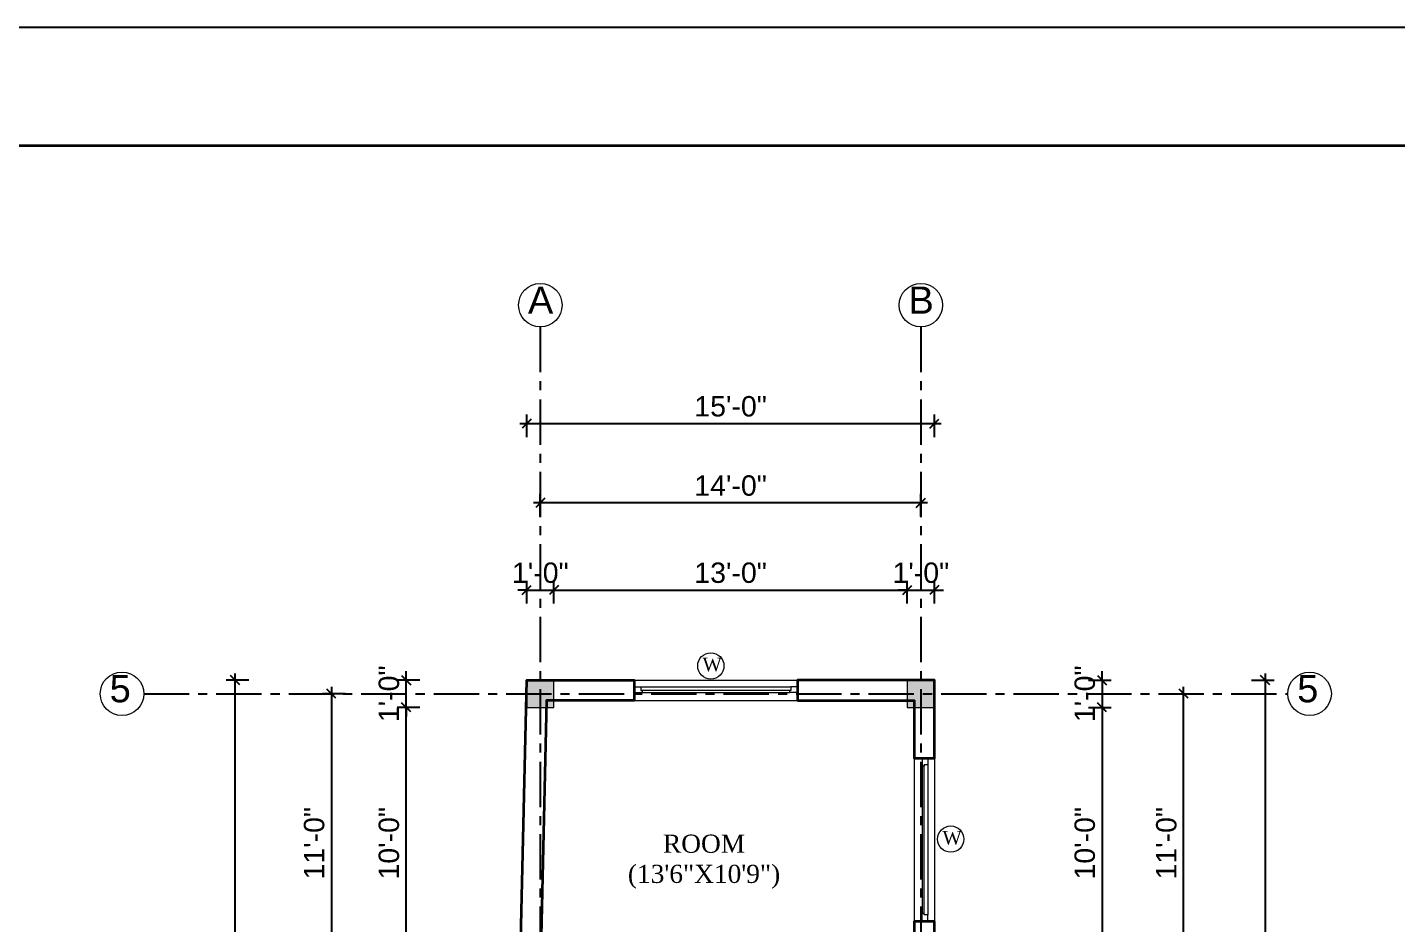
# Model space of a CAD drawing. Header units: inches. Extents: x 334224 to 340955, y 74691 to 79424.
# Drawn here: x 335664 to 336268, y 77596 to 77992 of the extents above; entities that cross this region are included whole.
import ezdxf

# ---------------------------------------------------------------- set-up
doc = ezdxf.new("R2010")
doc.units = ezdxf.units.IN
doc.header["$MEASUREMENT"] = 0
doc.linetypes.add('CENTERX2', pattern=[4, 2.5, -0.5, 0.5, -0.5])
doc.layers.get('Defpoints').update_dxf_attribs({"lineweight": 0})
for name, color, linetype in [('CENTERLINE', 252, 'CENTERX2'), ('dimension', 241, 'Continuous'), ('hatch', 45, 'Continuous'), ('SHEET B2', 7, 'Continuous'), ('text', 113, 'Continuous')]:
    doc.layers.add(name, color=color, linetype=linetype)
for name, color, linetype, lineweight in [('Column', 50, 'Continuous', 0), ('ELVTN 2', 171, 'Continuous', 20), ('hat', 8, 'Continuous', 0), ('hatch 1', 157, 'Continuous', 5), ('hatch color 2', 33, 'Continuous', 9), ('Wall', 20, 'Continuous', 35)]:
    doc.layers.add(name, color=color, linetype=linetype, lineweight=lineweight)
doc.styles.get("Standard").update_dxf_attribs({"font": 'arial.ttf', "height": 9})
doc.dimstyles.new('NKs1-8', dxfattribs={"dimtxt": 6, "dimasz": 4, "dimexe": 4, "dimexo": 3, "dimgap": 3, "dimtad": 1, "dimdec": 0, "dimzin": 3, "dimlunit": 4, "dimtxsty": 'Standard', "dimblk": 'OBLIQUE', "dimcen": 0, "dimdle": 3, "dimclrd": 256, "dimclre": 256, "dimclrt": 256, "dimadec": 0, "dimazin": 0, "dimtfac": 1, "dimtdec": 0, "dimtix": 1, "dimtmove": 2, "dimatfit": 2, "dimfxl": 0, "dimlwd": -1, "dimlwe": -1, "dimarcsym": 0})

# ---------------------------------------------------------------- blocks, each defined once
blk = doc.blocks.new('1')
at = {"layer": 'hatch'}
h = blk.add_hatch(color=256, dxfattribs=at)
h.dxf.hatch_style = 1
h.paths.add_polyline_path([(333006.5, 59980), (332994.5, 59980), (332994.5, 59968), (333006.5, 59968)])
at = {"layer": 'Column'}
blk.add_lwpolyline([(332994.5, 59968), (333006.5, 59968), (333006.5, 59980), (332994.5, 59980), (332994.5, 59968)], dxfattribs=at)
blk = doc.blocks.new('JJ')
at = {"color": 1}
for p, q in [((241019.97, 67521.37), (241021.25, 67521.37)), ((241019.97, 67485.37), (241021.25, 67485.37))]:
    blk.add_line(p, q, dxfattribs=at)
at = {"color": 3}
for p, q in [((241019.97, 67521.37), (241019.97, 67519.65)), ((241019.97, 67519.65), (241019.97, 67487.08)), ((241020.4, 67519.65), (241019.97, 67519.65)), ((241020.4, 67486.8), (241020.4, 67519.94)), ((241020.4, 67519.94), (241020.4, 67519.65)), ((241021.25, 67519.94), (241020.4, 67519.94)), ((241021.25, 67521.37), (241021.25, 67519.94)), ((241021.25, 67519.94), (241021.25, 67486.8)), ((241020.4, 67487.08), (241019.97, 67487.08)), ((241019.97, 67485.37), (241019.97, 67487.08)), ((241020.4, 67486.8), (241020.4, 67487.08)), ((241021.25, 67486.8), (241020.4, 67486.8)), ((241021.25, 67485.37), (241021.25, 67486.8))]:
    blk.add_line(p, q, dxfattribs=at)
blk = doc.blocks.new('_OBLIQUE')
at = {"color": 0, "linetype": 'ByBlock'}
blk.add_line((-0.5, -0.5), (0.5, 0.5), dxfattribs=at)
blk = doc.blocks.new('*D90')
at = {"layer": 'Defpoints', "color": 0, "transparency": 16777216}
for p in [(332340.06, 61625.77), (332405.28, 61625.77), (332393.28, 61505.77)]:
    blk.add_point(p, dxfattribs=at)
at = {"layer": 'dimension', "transparency": 16777216}
for p, q in [((332340.06, 61502.77), (332340.06, 61628.77)), ((332346.06, 61625.77), (332336.06, 61625.77)), ((332346.06, 61505.77), (332336.06, 61505.77))]:
    blk.add_line(p, q, dxfattribs=at)
at = {"layer": 'dimension', "transparency": 16777216, "xscale": 4, "yscale": 4, "zscale": 4}
for p, rotation in [((332340.06, 61625.77), 90), ((332340.06, 61505.77), 270)]:
    blk.add_blockref('_OBLIQUE', p, dxfattribs=dict(at, rotation=rotation))
at = {"layer": 'dimension', "transparency": 16777216, "insert": (332332.46, 61565.77), "char_height": 9, "attachment_point": 5, "rotation": 90}
blk.add_mtext('10\'-0"', dxfattribs=at)
blk = doc.blocks.new('*D91')
at = {"layer": 'Defpoints', "color": 0, "transparency": 16777216}
for p in [(332340.06, 61637.77), (332393.28, 61637.77), (332405.28, 61625.77)]:
    blk.add_point(p, dxfattribs=at)
at = {"layer": 'dimension', "transparency": 16777216}
for p, q in [((332340.06, 61637.77), (332340.06, 61641.77)), ((332346.06, 61637.77), (332336.06, 61637.77)), ((332340.06, 61625.77), (332340.06, 61637.77)), ((332346.06, 61625.77), (332336.06, 61625.77)), ((332340.06, 61625.77), (332340.06, 61621.77))]:
    blk.add_line(p, q, dxfattribs=at)
at = {"layer": 'dimension', "transparency": 16777216, "xscale": 4, "yscale": 4, "zscale": 4}
for p, rotation in [((332340.06, 61637.77), 270), ((332340.06, 61625.77), 90)]:
    blk.add_blockref('_OBLIQUE', p, dxfattribs=dict(at, rotation=rotation))
at = {"layer": 'dimension', "transparency": 16777216, "insert": (332332.46, 61631.77), "char_height": 9, "attachment_point": 5, "rotation": 90}
blk.add_mtext('1\'-0"', dxfattribs=at)
blk = doc.blocks.new('*D92')
at = {"layer": 'Defpoints', "color": 0, "transparency": 16777216}
for p in [(332405.28, 61631.77), (332307.06, 61499.77), (332405.28, 61499.77)]:
    blk.add_point(p, dxfattribs=at)
at = {"layer": 'dimension', "transparency": 16777216}
for p, q in [((332307.06, 61634.77), (332307.06, 61496.77)), ((332313.06, 61631.77), (332303.06, 61631.77)), ((332313.06, 61499.77), (332303.06, 61499.77))]:
    blk.add_line(p, q, dxfattribs=at)
at = {"layer": 'dimension', "transparency": 16777216, "xscale": 4, "yscale": 4, "zscale": 4}
for p, rotation in [((332307.06, 61631.77), 90), ((332307.06, 61499.77), 270)]:
    blk.add_blockref('_OBLIQUE', p, dxfattribs=dict(at, rotation=rotation))
at = {"layer": 'dimension', "transparency": 16777216, "insert": (332299.46, 61565.77), "char_height": 9, "attachment_point": 5, "rotation": 90}
blk.add_mtext('11\'-0"', dxfattribs=at)
blk = doc.blocks.new('*D96')
at = {"layer": 'Defpoints', "color": 0, "transparency": 16777216}
for p in [(332264.56, 61637.77), (332393.28, 61637.77), (332380.22, 61070.77)]:
    blk.add_point(p, dxfattribs=at)
at = {"layer": 'dimension', "transparency": 16777216}
for p, q in [((332264.56, 61067.77), (332264.56, 61640.77)), ((332270.56, 61637.77), (332260.56, 61637.77)), ((332270.56, 61070.77), (332260.56, 61070.77))]:
    blk.add_line(p, q, dxfattribs=at)
at = {"layer": 'dimension', "transparency": 16777216, "xscale": 4, "yscale": 4, "zscale": 4}
for p, rotation in [((332264.56, 61637.77), 90), ((332264.56, 61070.77), 270)]:
    blk.add_blockref('_OBLIQUE', p, dxfattribs=dict(at, rotation=rotation))
at = {"layer": 'dimension', "transparency": 16777216, "insert": (332256.96, 61354.27), "char_height": 9, "attachment_point": 5, "rotation": 90}
blk.add_mtext('47\'-3"', dxfattribs=at)
blk = doc.blocks.new('*D97')
at = {"layer": 'Defpoints', "color": 0, "transparency": 16777216}
for p in [(332405.28, 61677.58), (332393.28, 61637.77), (332405.28, 61637.77)]:
    blk.add_point(p, dxfattribs=at)
at = {"layer": 'dimension', "transparency": 16777216}
for p, q in [((332393.28, 61677.58), (332389.28, 61677.58)), ((332393.28, 61671.58), (332393.28, 61681.58)), ((332393.28, 61677.58), (332405.28, 61677.58)), ((332405.28, 61671.58), (332405.28, 61681.58)), ((332405.28, 61677.58), (332409.28, 61677.58))]:
    blk.add_line(p, q, dxfattribs=at)
at = {"layer": 'dimension', "transparency": 16777216, "xscale": 4, "yscale": 4, "zscale": 4}
blk.add_blockref('_OBLIQUE', (332393.28, 61677.58), dxfattribs=at)
at = {"layer": 'dimension', "transparency": 16777216, "xscale": 4, "yscale": 4, "zscale": 4, "rotation": 180}
blk.add_blockref('_OBLIQUE', (332405.28, 61677.58), dxfattribs=at)
at = {"layer": 'dimension', "transparency": 16777216, "insert": (332399.28, 61685.17), "char_height": 9, "attachment_point": 5}
blk.add_mtext('1\'-0"', dxfattribs=at)
blk = doc.blocks.new('*D98')
at = {"layer": 'Defpoints', "color": 0, "transparency": 16777216}
for p in [(332561.28, 61677.58), (332405.28, 61637.77), (332561.28, 61625.77)]:
    blk.add_point(p, dxfattribs=at)
at = {"layer": 'dimension', "transparency": 16777216}
for p, q in [((332402.28, 61677.58), (332564.28, 61677.58)), ((332405.28, 61671.58), (332405.28, 61681.58)), ((332561.28, 61671.58), (332561.28, 61681.58))]:
    blk.add_line(p, q, dxfattribs=at)
at = {"layer": 'dimension', "transparency": 16777216, "xscale": 4, "yscale": 4, "zscale": 4, "rotation": 180}
blk.add_blockref('_OBLIQUE', (332405.28, 61677.58), dxfattribs=at)
at = {"layer": 'dimension', "transparency": 16777216, "xscale": 4, "yscale": 4, "zscale": 4}
blk.add_blockref('_OBLIQUE', (332561.28, 61677.58), dxfattribs=at)
at = {"layer": 'dimension', "transparency": 16777216, "insert": (332483.28, 61685.17), "char_height": 9, "attachment_point": 5}
blk.add_mtext('13\'-0"', dxfattribs=at)
blk = doc.blocks.new('*D99')
at = {"layer": 'Defpoints', "color": 0, "transparency": 16777216}
for p in [(332573.28, 61677.58), (332573.28, 61637.77), (332561.28, 61625.77)]:
    blk.add_point(p, dxfattribs=at)
at = {"layer": 'dimension', "transparency": 16777216}
for p, q in [((332561.28, 61677.58), (332557.28, 61677.58)), ((332561.28, 61671.58), (332561.28, 61681.58)), ((332561.28, 61677.58), (332573.28, 61677.58)), ((332573.28, 61671.58), (332573.28, 61681.58)), ((332573.28, 61677.58), (332577.28, 61677.58))]:
    blk.add_line(p, q, dxfattribs=at)
at = {"layer": 'dimension', "transparency": 16777216, "xscale": 4, "yscale": 4, "zscale": 4}
blk.add_blockref('_OBLIQUE', (332561.28, 61677.58), dxfattribs=at)
at = {"layer": 'dimension', "transparency": 16777216, "xscale": 4, "yscale": 4, "zscale": 4, "rotation": 180}
blk.add_blockref('_OBLIQUE', (332573.28, 61677.58), dxfattribs=at)
at = {"layer": 'dimension', "transparency": 16777216, "insert": (332567.28, 61685.17), "char_height": 9, "attachment_point": 5}
blk.add_mtext('1\'-0"', dxfattribs=at)
blk = doc.blocks.new('*D100')
at = {"layer": 'Defpoints', "color": 0, "transparency": 16777216}
for p in [(332399.28, 61716.08), (332399.28, 61637.77), (332567.28, 61625.77)]:
    blk.add_point(p, dxfattribs=at)
at = {"layer": 'dimension', "transparency": 16777216}
for p, q in [((332399.28, 61710.08), (332399.28, 61720.08)), ((332567.28, 61710.08), (332567.28, 61720.08)), ((332570.28, 61716.08), (332396.28, 61716.08))]:
    blk.add_line(p, q, dxfattribs=at)
at = {"layer": 'dimension', "transparency": 16777216, "xscale": 4, "yscale": 4, "zscale": 4, "rotation": 180}
blk.add_blockref('_OBLIQUE', (332399.28, 61716.08), dxfattribs=at)
at = {"layer": 'dimension', "transparency": 16777216, "xscale": 4, "yscale": 4, "zscale": 4}
blk.add_blockref('_OBLIQUE', (332567.28, 61716.08), dxfattribs=at)
at = {"layer": 'dimension', "transparency": 16777216, "insert": (332483.28, 61723.67), "char_height": 9, "attachment_point": 5}
blk.add_mtext('14\'-0"', dxfattribs=at)
blk = doc.blocks.new('*D101')
at = {"layer": 'Defpoints', "color": 0, "transparency": 16777216}
for p in [(332573.28, 61751.08), (332393.28, 61637.77), (332573.28, 61637.77)]:
    blk.add_point(p, dxfattribs=at)
at = {"layer": 'dimension', "transparency": 16777216}
for p, q in [((332390.28, 61751.08), (332576.28, 61751.08)), ((332393.28, 61745.08), (332393.28, 61755.08)), ((332573.28, 61745.08), (332573.28, 61755.08))]:
    blk.add_line(p, q, dxfattribs=at)
at = {"layer": 'dimension', "transparency": 16777216, "xscale": 4, "yscale": 4, "zscale": 4, "rotation": 180}
blk.add_blockref('_OBLIQUE', (332393.28, 61751.08), dxfattribs=at)
at = {"layer": 'dimension', "transparency": 16777216, "xscale": 4, "yscale": 4, "zscale": 4}
blk.add_blockref('_OBLIQUE', (332573.28, 61751.08), dxfattribs=at)
at = {"layer": 'dimension', "transparency": 16777216, "insert": (332483.28, 61758.67), "char_height": 9, "attachment_point": 5}
blk.add_mtext('15\'-0"', dxfattribs=at)
blk = doc.blocks.new('*D102')
at = {"layer": 'Defpoints', "color": 0, "transparency": 16777216}
for p in [(332573.28, 61637.77), (332561.28, 61625.77), (332647.28, 61625.77)]:
    blk.add_point(p, dxfattribs=at)
at = {"layer": 'dimension', "transparency": 16777216}
for p, q in [((332647.28, 61637.77), (332647.28, 61641.77)), ((332641.28, 61637.77), (332651.28, 61637.77)), ((332647.28, 61637.77), (332647.28, 61625.77)), ((332641.28, 61625.77), (332651.28, 61625.77)), ((332647.28, 61625.77), (332647.28, 61621.77))]:
    blk.add_line(p, q, dxfattribs=at)
at = {"layer": 'dimension', "transparency": 16777216, "xscale": 4, "yscale": 4, "zscale": 4}
for p, rotation in [((332647.28, 61637.77), 270), ((332647.28, 61625.77), 90)]:
    blk.add_blockref('_OBLIQUE', p, dxfattribs=dict(at, rotation=rotation))
at = {"layer": 'dimension', "transparency": 16777216, "insert": (332639.68, 61631.77), "char_height": 9, "attachment_point": 5, "rotation": 90}
blk.add_mtext('1\'-0"', dxfattribs=at)
blk = doc.blocks.new('*D103')
at = {"layer": 'Defpoints', "color": 0, "transparency": 16777216}
for p in [(332561.28, 61625.77), (332561.28, 61505.77), (332647.28, 61505.77)]:
    blk.add_point(p, dxfattribs=at)
at = {"layer": 'dimension', "transparency": 16777216}
for p, q in [((332647.28, 61628.77), (332647.28, 61502.77)), ((332641.28, 61625.77), (332651.28, 61625.77)), ((332641.28, 61505.77), (332651.28, 61505.77))]:
    blk.add_line(p, q, dxfattribs=at)
at = {"layer": 'dimension', "transparency": 16777216, "xscale": 4, "yscale": 4, "zscale": 4}
for p, rotation in [((332647.28, 61625.77), 90), ((332647.28, 61505.77), 270)]:
    blk.add_blockref('_OBLIQUE', p, dxfattribs=dict(at, rotation=rotation))
at = {"layer": 'dimension', "transparency": 16777216, "insert": (332639.68, 61565.77), "char_height": 9, "attachment_point": 5, "rotation": 90}
blk.add_mtext('10\'-0"', dxfattribs=at)
blk = doc.blocks.new('*D114')
at = {"layer": 'Defpoints', "color": 0, "transparency": 16777216}
for p in [(332561.28, 61631.77), (332683.28, 61631.77), (332573.28, 61499.77)]:
    blk.add_point(p, dxfattribs=at)
at = {"layer": 'dimension', "transparency": 16777216}
for p, q in [((332683.28, 61496.77), (332683.28, 61634.77)), ((332677.28, 61631.77), (332687.28, 61631.77)), ((332677.28, 61499.77), (332687.28, 61499.77))]:
    blk.add_line(p, q, dxfattribs=at)
at = {"layer": 'dimension', "transparency": 16777216, "xscale": 4, "yscale": 4, "zscale": 4}
for p, rotation in [((332683.28, 61631.77), 90), ((332683.28, 61499.77), 270)]:
    blk.add_blockref('_OBLIQUE', p, dxfattribs=dict(at, rotation=rotation))
at = {"layer": 'dimension', "transparency": 16777216, "insert": (332675.68, 61565.77), "char_height": 9, "attachment_point": 5, "rotation": 90}
blk.add_mtext('11\'-0"', dxfattribs=at)
blk = doc.blocks.new('*D115')
at = {"layer": 'Defpoints', "color": 0, "transparency": 16777216}
for p in [(332573.28, 61637.77), (332573.28, 61070.77), (332719.28, 61070.77)]:
    blk.add_point(p, dxfattribs=at)
at = {"layer": 'dimension', "transparency": 16777216}
for p, q in [((332719.28, 61640.77), (332719.28, 61067.77)), ((332713.28, 61637.77), (332723.28, 61637.77)), ((332713.28, 61070.77), (332723.28, 61070.77))]:
    blk.add_line(p, q, dxfattribs=at)
at = {"layer": 'dimension', "transparency": 16777216, "xscale": 4, "yscale": 4, "zscale": 4}
for p, rotation in [((332719.28, 61637.77), 90), ((332719.28, 61070.77), 270)]:
    blk.add_blockref('_OBLIQUE', p, dxfattribs=dict(at, rotation=rotation))
at = {"layer": 'dimension', "transparency": 16777216, "insert": (332711.68, 61354.27), "char_height": 9, "attachment_point": 5, "rotation": 90}
blk.add_mtext('47\'-3"', dxfattribs=at)
blk = doc.blocks.new('FGWT')
at = {"layer": 'CENTERLINE', "ltscale": 8}
for p, q in [((332399.28, 61793.77), (332399.28, 60914.77)), ((332567.28, 61793.77), (332567.28, 60914.77)), ((332224.22, 61631.77), (332729.28, 61631.77))]:
    blk.add_line(p, q, dxfattribs=at)
at = {"layer": 'ELVTN 2'}
for points in [[(332440.75, 61637.77), (332512.75, 61637.77)], [(332440.75, 61628.77), (332512.75, 61628.77)], [(332564.28, 61603.27), (332564.28, 61531.27)], [(332573.28, 61603.27), (332573.28, 61531.27)]]:
    blk.add_lwpolyline(points, dxfattribs=at)
at = {"layer": 'hatch 1'}
for centre in [(332474.56, 61644.08), (332580.48, 61567.59)]:
    blk.add_circle(centre, 5.8, dxfattribs=at)
at = {"layer": 'hatch color 2'}
for centre in [(332399.28, 61803.38), (332567.28, 61803.38), (332214.61, 61631.77), (332738.89, 61631.77)]:
    blk.add_circle(centre, 9.61, dxfattribs=at)
at = {"layer": 'Wall', "linetype": 'ByBlock'}
for points in [[(332380.22, 61070.77), (332393.28, 61637.77), (332440.75, 61637.77), (332440.75, 61628.77), (332402.07, 61628.77), (332399.08, 61498.77)], [(332512.75, 61628.77), (332564.28, 61628.77), (332564.28, 61603.27), (332573.28, 61603.27), (332573.28, 61637.77), (332512.75, 61637.77), (332512.75, 61628.77)]]:
    blk.add_lwpolyline(points, dxfattribs=at)
blk.add_lwpolyline([(332573.28, 61531.27), (332564.28, 61531.27), (332564.28, 61505.77), (332573.28, 61505.77)], close=True, dxfattribs=at)
at = {"layer": 'hat', "xscale": 2.000000000000725, "yscale": 2.000000000000725, "zscale": 2.000000000000725, "rotation": 90}
blk.add_blockref('JJ', (467483.48, -420407.64), dxfattribs=at)
at = {"layer": 'hat', "xscale": 2.000000000000725, "yscale": 2.000000000000725, "zscale": 2.000000000000725}
blk.add_blockref('JJ', (-149472.13, -73439.47), dxfattribs=at)
at = {"layer": 'Wall', "linetype": 'ByBlock', "rotation": 90}
for p in [(392373.28, -271368.73), (392541.28, -271368.73)]:
    blk.add_blockref('1', p, dxfattribs=at)
at = {"layer": 'text'}
for s, insert, char_height, width, attachment_point in [('A', (332393.82, 61811.62), 12, 9.8989, 1), ('B', (332561.82, 61811.62), 12, 9.8989, 1), ('{\\fTimes New Roman|b0|i0|c0|p18;W}', (332475.16, 61647.68), 6, 268.4836, 2), ('5', (332209.15, 61640.01), 12, 9.8989, 1), ('5', (332733.42, 61640.01), 12, 9.8989, 1), ('{\\fTimes New Roman|b0|i0|c0|p18;ROOM\\P(13\'6"X10\'9")}', (332471.56, 61569.58), 8, 223.7364, 2), ('{\\fTimes New Roman|b0|i0|c0|p18;W}', (332581.08, 61571.19), 6, 268.4836, 2)]:
    blk.add_mtext(s, dxfattribs=dict(at, insert=insert, char_height=char_height, width=width, attachment_point=attachment_point))
at = {"layer": 'dimension'}
for base, p1, p2, picture, middle in [((332573.28, 61751.08), (332393.28, 61637.77), (332573.28, 61637.77), '*D101', (332483.28, 61758.67)), ((332399.28, 61716.08), (332567.28, 61625.77), (332399.28, 61637.77), '*D100', (332483.28, 61723.67)), ((332405.28, 61677.58), (332393.28, 61637.77), (332405.28, 61637.77), '*D97', (332399.28, 61685.17)), ((332561.28, 61677.58), (332405.28, 61637.77), (332561.28, 61625.77), '*D98', (332483.28, 61685.17)), ((332573.28, 61677.58), (332561.28, 61625.77), (332573.28, 61637.77), '*D99', (332567.28, 61685.17))]:
    dim = blk.add_linear_dim(base=base, p1=p1, p2=p2, dimstyle='NKs1-8', dxfattribs=at)
    dim.commit()
    dim.dimension.update_dxf_attribs({"geometry": picture, "text_midpoint": middle})
for base, p1, p2, picture, middle in [((332264.56, 61637.77), (332380.22, 61070.77), (332393.28, 61637.77), '*D96', (332256.96, 61354.27)), ((332340.06, 61637.77), (332405.28, 61625.77), (332393.28, 61637.77), '*D91', (332332.46, 61631.77)), ((332647.28, 61625.77), (332573.28, 61637.77), (332561.28, 61625.77), '*D102', (332639.68, 61631.77)), ((332719.28, 61070.77), (332573.28, 61637.77), (332573.28, 61070.77), '*D115', (332711.68, 61354.27)), ((332307.06, 61499.77), (332405.28, 61631.77), (332405.28, 61499.77), '*D92', (332299.46, 61565.77)), ((332683.28, 61631.77), (332573.28, 61499.77), (332561.28, 61631.77), '*D114', (332675.68, 61565.77)), ((332340.06, 61625.77), (332393.28, 61505.77), (332405.28, 61625.77), '*D90', (332332.46, 61565.77)), ((332647.28, 61505.77), (332561.28, 61625.77), (332561.28, 61505.77), '*D103', (332639.68, 61565.77))]:
    dim = blk.add_linear_dim(base=base, p1=p1, p2=p2, angle=90, dimstyle='NKs1-8', dxfattribs=at)
    dim.commit()
    dim.dimension.update_dxf_attribs({"geometry": picture, "text_midpoint": middle})
blk = doc.blocks.new('project')
at = {"layer": 'SHEET B2', "color": 4}
blk.add_lwpolyline([(334223.5, 75738.5), (337363.21, 75738.5), (337363.21, 77991.64), (334223.5, 77991.64)], close=True, dxfattribs=at)
at = {"layer": 'Wall', "ltscale": 0.5}
blk.add_lwpolyline([(334328.16, 75790.83), (337310.88, 75790.83), (337310.88, 77939.31), (334328.16, 77939.31), (334328.16, 75790.83)], dxfattribs=at)
at = {"layer": 'ELVTN 2', "linetype": 'ByBlock'}
blk.add_blockref('FGWT', (3490.72, 16065.59), dxfattribs=at)
blk = doc.blocks.new('Complete project')
at = {"layer": 'Wall', "linetype": 'ByBlock'}
blk.add_blockref('project', (0, 0), dxfattribs=at)

msp = doc.modelspace()

# ---------------------------------------------------------------- block references
at = {"layer": 'Wall', "linetype": 'ByBlock'}
msp.add_blockref('Complete project', (0, 0), dxfattribs=at)

doc.saveas('drawing.dxf')
